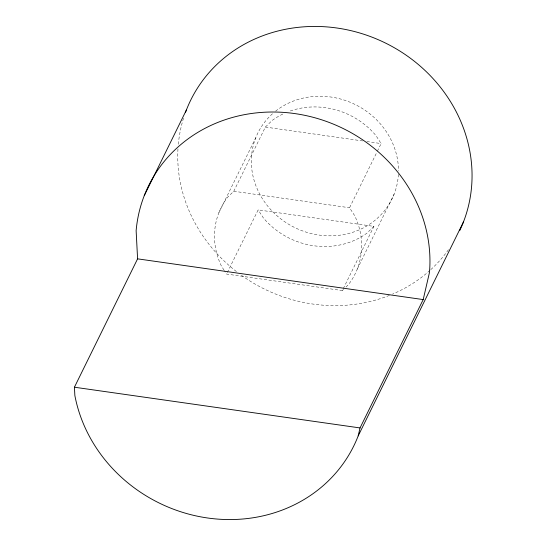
<?xml version="1.0" encoding="UTF-8"?>
<svg xmlns="http://www.w3.org/2000/svg" width="546" height="546" viewBox="0 0 546 546"><rect width="100%" height="100%" fill="white"/><g stroke="black" fill="none" stroke-linecap="round" stroke-linejoin="round"><path stroke-width="0.41" stroke-dasharray="2.73 2.05" d="M218.891 212.674L255.74 137.797M223.996 270.072L221.417 266.079A74.747 68.543 26.2 0 1 227.743 197.113L233.784 191.25L265.37 127.068L272.283 120.359A74.747 68.543 26.2 0 1 284.582 113.227M227.327 272.536L258.156 209.882L373.921 226.385L342.335 290.568L226.576 274.065L224.426 270.734M345.966 287.046L348.382 284.705A74.747 68.543 26.2 0 0 354.709 215.738L349.549 207.76L376.993 151.979M377.368 151.215L381.128 143.578L375.955 135.565A74.747 68.543 26.2 0 0 288.472 111.623M357.234 269.144L394.075 194.267M373.921 226.385L367.008 233.094A74.747 68.543 26.2 0 1 263.336 217.888L258.156 209.882M342.335 290.568L343.55 289.394M265.37 127.068L362.674 140.943M366.871 141.544L381.128 143.578M233.784 191.25L349.549 207.76M448.443 249.74A149.488 137.094 26.2 0 1 430.555 269.847M429.927 270.413A149.488 137.094 26.2 0 1 392.499 294.13M389.387 295.406A149.488 137.094 26.2 0 1 241.161 275.102M236.438 271.567A149.488 137.094 26.2 0 1 177.996 148.457M178.317 144.287A149.488 137.094 26.2 0 1 183.859 117.158M398.389 174.331A74.747 68.543 26.2 0 1 294.936 227.675A74.747 68.543 26.2 0 1 273.034 113.275M275.58 111.159A74.747 68.543 26.2 0 1 354.88 104.382A74.747 68.543 26.2 0 1 398.484 171.021"/><path stroke-width="0.82" d="M358.19 435.892L360.032 427.934L423.198 299.577L429.463 272.522A149.488 137.094 26.2 0 0 294.826 113.588A149.488 137.094 26.2 0 0 136.131 230.692L137.592 258.845L74.427 387.21L74.857 395.488A149.488 137.094 26.2 0 0 207.61 517.99A149.488 137.094 26.2 0 0 358.19 435.892L463.458 221.956M144.246 195.68L186.357 110.108M137.592 258.845L423.198 299.577M74.427 387.21L360.032 427.934M185.476 112.428A149.488 137.094 26.2 0 1 377.941 39.571A149.488 137.094 26.2 0 1 459.752 230.549"/></g></svg>
